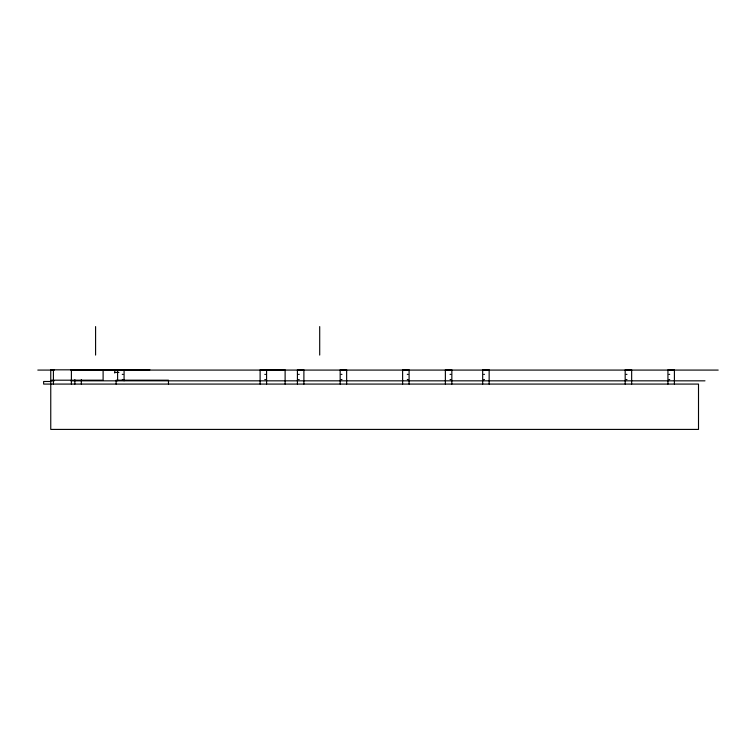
<?xml version="1.0" encoding="UTF-8"?>
<svg xmlns="http://www.w3.org/2000/svg" width="756" height="756" viewBox="0 0 756 756"><rect width="100%" height="100%" fill="white"/><g stroke="black" fill="none" stroke-linecap="round" stroke-linejoin="round"><path stroke-width="1.13" d="M149.886 369.826L50.756 369.826L50.756 380.192L103.109 380.192L103.109 369.826M37.8 370.081L54.337 370.081M70.828 370.081L718.2 370.081M114.761 372.415L118.919 372.415M122.283 374.362L123.03 374.362M264.789 374.362L265.536 374.362M298.469 374.362L299.215 374.362M341.221 374.362L341.967 374.362M407.295 374.362L408.042 374.362M450.047 374.362L450.793 374.362M483.727 374.362L484.473 374.362M626.233 374.362L626.979 374.362M668.984 374.362L669.731 374.362M122.283 379.54L123.03 379.54M264.789 379.54L265.536 379.54M298.469 379.54L299.215 379.54M341.221 379.54L341.967 379.54M407.295 379.54L408.042 379.54M450.047 379.54L450.793 379.54M483.727 379.54L484.473 379.54M626.233 379.54L626.979 379.54M668.984 379.54L669.731 379.54M50.756 380.835L54.3 380.835M70.828 380.835L704.989 380.835M674.409 384.076L674.409 369.826L667.935 369.826L667.935 384.076M631.657 384.076L631.657 369.826L625.184 369.826L625.184 384.076M489.151 384.076L489.151 369.826L482.678 369.826L482.678 384.076M451.842 384.076L451.842 369.826L445.369 369.826L445.369 384.076M409.09 384.076L409.09 369.826L402.617 369.826L402.617 384.076M346.645 384.076L346.645 369.826L340.172 369.826L340.172 384.076M319.703 326.583L319.703 355.084M303.893 384.076L303.893 369.826L297.42 369.826L297.42 384.076M285.116 384.076L285.116 369.826L260.111 369.826L260.111 384.076M266.584 369.826L266.584 384.076M168.475 384.076L168.475 380.192L116.122 380.192L116.122 384.076M124.079 369.826L124.079 380.788M117.605 369.826L117.605 380.788M114.761 369.826L114.761 373.067M95.587 326.583L95.587 355.084M81.327 379.692L81.327 384.076M74.853 379.692L74.853 384.076M71.395 369.826L71.395 384.076M53.411 369.826L53.411 384.076M50.756 381.487L43.631 381.487L43.631 384.076L698.506 384.076L698.506 429.417L50.756 429.417L50.756 381.487"/></g></svg>
